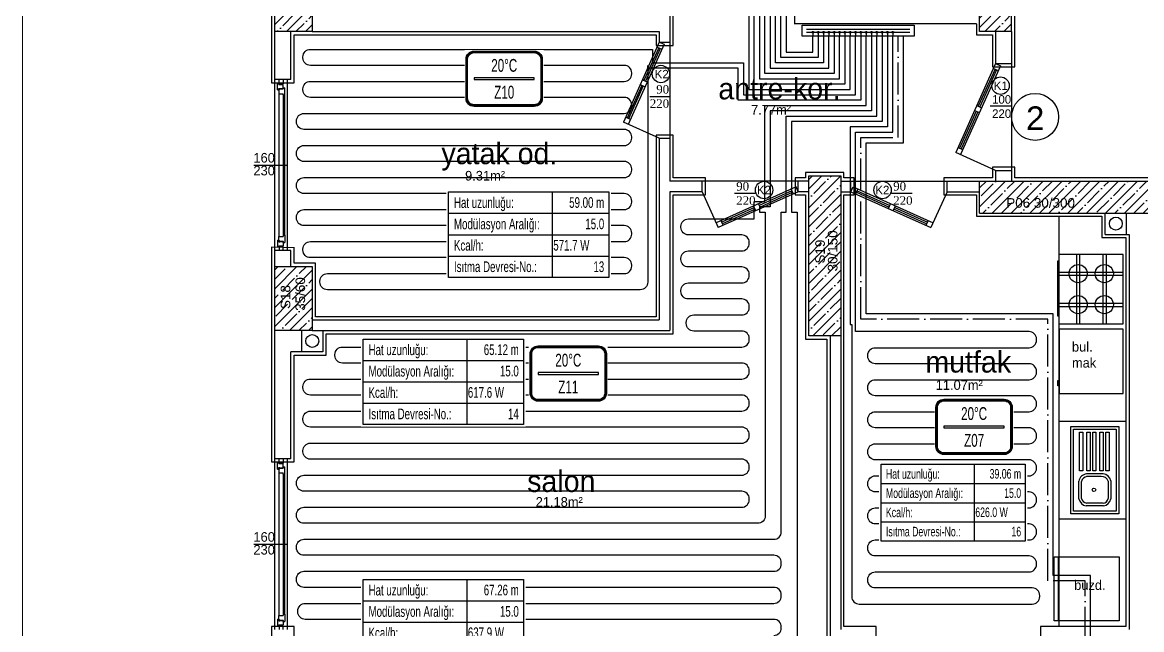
# Model space of a CAD drawing. Header units: centimetres. Extents: x 275281 to 287704, y -444050 to -441150.
# Drawn here: x 275281 to 276329, y -443426 to -442857 of the extents above; entities that cross this region are included whole.
import ezdxf
from ezdxf.enums import TextEntityAlignment as Align

# ---------------------------------------------------------------- set-up
doc = ezdxf.new("R2010")
doc.units = ezdxf.units.CM
doc.linetypes.add('ROTAS_ISITMA_DONUS', pattern=[40, 30, -5, 0, -5])
doc.layers.add('ANTED', color=144, linetype='CONTINUOUS', lineweight=0)
doc.layers.add('ROTAS-ISITMA-PEX', color=1, linetype='Continuous', lineweight=30)
for name, color, linetype in [('MKDU0', 50, 'CONTINUOUS'), ('ROTAS-ISITMA-DONUS-BORU', 30, 'ROTAS_ISITMA_DONUS'), ('ROTAS-ISITMA-ETIKET', 2, 'Continuous'), ('ROTAS-ISITMA-GIDIS-BORU', 10, 'Continuous'), ('ROTAS-ISITMA-KOLLEKTOR', 1, 'Continuous'), ('ROTAS-ISITMA-MAHAL-ETIKET', 2, 'Continuous')]:
    doc.layers.add(name, color=color, linetype=linetype)
doc.styles.add('arial_1_18', font='arial.ttf', dxfattribs={"height": 0.2})
doc.styles.add('ROTAS-YAZI', font='arial.ttf')
pattern_1 = [(45, (253867.256, -437638.89), (-8.838835, 8.838835), []), (45, (253876.095, -437638.89), (-8.838835, 8.838835), [15.625, -3.125, 0, -3.125])]

# ---------------------------------------------------------------- blocks, each defined once
blk = doc.blocks.new('ROTAS-YI-MAHAL')
at = {"color": 2, "extrusion": (0, 0, -1)}
for points in [[(35.7, -18.4), (35.7, 18.4, 0.414214), (28.2, 25.9), (-28.2, 25.9, 0.414214), (-35.7, 18.4), (-35.7, -18.4, 0.414214), (-28.2, -25.9), (28.2, -25.9, 0.414214)], [(34.2, -18.4), (34.2, 18.4, 0.414214), (28.2, 24.4), (-28.2, 24.4, 0.414214), (-34.2, 18.4), (-34.2, -18.4, 0.414214), (-28.2, -24.4), (28.2, -24.4, 0.414214)]]:
    blk.add_lwpolyline(points, format="xyb", close=True, dxfattribs=at)
at = {"color": 4, "extrusion": (0, 0, -1)}
for points in [[(35.2, -18.4), (35.2, 18.4, 0.414214), (28.2, 25.4), (-28.2, 25.4, 0.414214), (-35.2, 18.4), (-35.2, -18.4, 0.414214), (-28.2, -25.4), (28.2, -25.4, 0.414214)], [(34.7, -18.4), (34.7, 18.4, 0.414214), (28.2, 24.9), (-28.2, 24.9, 0.414214), (-34.7, 18.4), (-34.7, -18.4, 0.414214), (-28.2, -24.9), (28.2, -24.9, 0.414214)]]:
    blk.add_lwpolyline(points, format="xyb", close=True, dxfattribs=at)
at = {"color": 2, "extrusion": (0, 0, -1)}
blk.add_lwpolyline([(28.2, -0.8), (-28.2, -0.8), (-28.2, 0.8), (28.2, 0.8)], close=True, dxfattribs=at)
at = {"color": 4, "style": 'ROTAS-YAZI', "width": 0.65}
blk.add_attdef('DERECE', (-12.1, 6.5), '', height=12, dxfattribs=at)
at = {"color": 2, "style": 'ROTAS-YAZI', "width": 0.65, "flags": 1}
for tag in ['ALAN', 'MAHAL']:
    blk.add_attdef(tag, (0, 0), '', height=5, dxfattribs=at)
at = {"color": 1, "style": 'ROTAS-YAZI', "width": 0.65}
blk.add_attdef('NO', (-9.3, -18.6), '', height=12, dxfattribs=at)
blk = doc.blocks.new('ROTAS-YI-ETIKET')
at = {"color": 2}
for p, q in [((96.9, 0), (96.9, -80)), ((0, -20), (150, -20)), ((0, -40), (150, -40)), ((0, -60), (150, -60))]:
    blk.add_line(p, q, dxfattribs=at)
at = {"color": 2, "extrusion": (0, 0, -1)}
blk.add_lwpolyline([(-150, 0), (-150, -80), (0, -80), (0, 0)], close=True, dxfattribs=at)
at = {"color": 2, "style": 'ROTAS-YAZI', "width": 0.65}
for s, p in [('Hat uzunluğu:', (5, -10)), ('Modülasyon Aralığı:', (5, -30)), ('Kcal/h:', (5, -50)), ('Isıtma Devresi-No.:', (5, -70))]:
    blk.add_text(s, height=10, dxfattribs=at).set_placement(p, align=Align.MIDDLE_LEFT)
at = {"color": 2, "style": 'ROTAS-YAZI', "width": 0.65, "flags": 1}
for tag in ['ALAN', 'NO', 'DERECE', 'BORU', 'MAHAL']:
    blk.add_attdef(tag, (0, 0), '', height=5, dxfattribs=at)
at = {"color": 2, "style": 'ROTAS-YAZI', "width": 0.65}
for tag, p in [('UZ', (145.7, -14.9)), ('AR', (145.7, -34.9)), ('NO1', (145.7, -75))]:
    blk.add_attdef(tag, text='', height=10, dxfattribs=at).set_placement(p, align=Align.RIGHT)
blk.add_attdef('YER', (98, -54.9), '', height=10, dxfattribs=at)

msp = doc.modelspace()

# ---------------------------------------------------------------- hatches: boundary and pattern name
at = {"layer": 'MKDU0', "ltscale": 0.03}
h = msp.add_hatch(dxfattribs=at)
h.set_pattern_fill('ANSI35', color=8, scale=50, style=0)
h.set_pattern_definition(pattern_1)
h.paths.add_polyline_path([(276207.1, -442560.8), (276177.1, -442560.8), (276177.1, -442865.8), (276207.1, -442865.8)])
h.paths.add_polyline_path([(276199.9, -442837.2), (276199.9, -442768.2), (276186, -442768.2), (276186, -442837.2)], flags=24)
h = msp.add_hatch(dxfattribs=at)
h.set_pattern_fill('ANSI35', color=8, scale=50, style=0)
h.set_pattern_definition(pattern_1)
h.paths.add_polyline_path([(275552.1, -442805.8), (275517.1, -442805.8), (275517.1, -442865.8), (275552.1, -442865.8)])
h.paths.add_polyline_path([(275549, -442851.2), (275549, -442815), (275535, -442815), (275535, -442851.2)], flags=24)
h.paths.add_polyline_path([(275534.7, -442845.6), (275534.7, -442818.6), (275520.8, -442818.6), (275520.8, -442845.6)], flags=24)
h = msp.add_hatch(dxfattribs=at)
h.set_pattern_fill('ANSI35', color=8, scale=50, style=0)
h.set_pattern_definition(pattern_1)
h.paths.add_polyline_path([(276047.1, -443000.8), (276017.1, -443000.8), (276017.1, -443150.8), (276047.1, -443150.8)])
h.paths.add_polyline_path([(276046.5, -443092.8), (276046.5, -443049.6), (276032.5, -443049.6), (276032.5, -443092.8)], flags=24)
h.paths.add_polyline_path([(276034.7, -443085.3), (276034.7, -443058.3), (276020.7, -443058.3), (276020.7, -443085.3)], flags=24)
h = msp.add_hatch(dxfattribs=at)
h.set_pattern_fill('ANSI35', color=8, scale=50, style=0)
h.set_pattern_definition(pattern_1)
h.paths.add_polyline_path([(276477.1, -443035.8), (276477.1, -443005.8), (276177.1, -443005.8), (276177.1, -443035.8)])
h.paths.add_polyline_path([(276199.8, -443033.3), (276268.8, -443033.3), (276268.8, -443019.3), (276199.8, -443019.3)], flags=24)
h = msp.add_hatch(dxfattribs=at)
h.set_pattern_fill('ANSI35', color=8, scale=50, style=0)
h.set_pattern_definition(pattern_1)
h.paths.add_polyline_path([(275552.1, -443085.8), (275517.1, -443085.8), (275517.1, -443145.8), (275552.1, -443145.8)])
h.paths.add_polyline_path([(275548, -443129.7), (275548, -443093.5), (275534, -443093.5), (275534, -443129.7)], flags=24)
h.paths.add_polyline_path([(275534.1, -443127.9), (275534.1, -443100.9), (275520.1, -443100.9), (275520.1, -443127.9)], flags=24)

# ---------------------------------------------------------------- linework, layer by layer
at = {"layer": 'ANTED'}
msp.add_line((275280.8, -444049.6), (275280.8, -441149.6), dxfattribs=at)
at = {"layer": 'MKDU0', "color": 8, "ltscale": 0.03}
for p, q in [((275514.1, -442805.8), (275514.1, -442865.8)), ((276210.1, -442865.8), (276210.1, -442810.8)), ((276004.1, -442858.8), (276004.1, -442832.8)), ((275887.1, -442845.8), (275887.1, -442875.8)), ((275890.1, -442865.8), (275890.1, -442850.8)), ((276174.1, -442858.7), (276004.1, -442858.7)), ((276174.1, -442858.7), (276174.1, -442868.8)), ((275514.1, -442865.8), (275514.1, -442913.8)), ((275517.1, -442910.8), (275517.1, -442865.8)), ((275532.1, -442910.8), (275532.1, -442865.8)), ((275535.1, -442913.8), (275535.1, -442868.8)), ((275535.1, -442868.8), (275552.1, -442868.8)), ((275552.1, -442865.8), (275877.1, -442865.8)), ((275552.1, -442868.8), (275874.1, -442868.8)), ((275874.1, -442868.8), (275874.1, -442878.8)), ((275877.1, -442865.8), (275877.1, -442875.8)), ((275890.1, -442878.8), (275890.1, -442865.8)), ((276174.1, -442868.8), (276189.1, -442868.8)), ((276189.1, -442868.8), (276189.1, -442898.8)), ((276192.1, -442865.8), (276192.1, -442895.8)), ((276207.1, -442865.8), (276207.1, -442895.8)), ((276210.1, -442898.8), (276210.1, -442865.8)), ((275877.1, -442875.8), (275843.5, -442950.6)), ((275881.7, -442877.8), (275848, -442952.7)), ((275876.6, -442881), (275862.8, -442911.6)), ((275878, -442881.6), (275864.2, -442912.2)), ((275874.1, -442878.8), (275890.1, -442878.8)), ((275875.1, -442880.3), (275879.6, -442882.4)), ((275877.1, -442875.8), (275887.1, -442875.8)), ((275877.1, -442875.8), (275881.7, -442877.8)), ((275887.1, -442875.8), (275887.1, -442965.8)), ((276192.1, -442895.8), (276154.7, -442979)), ((276196.7, -442897.8), (276159.3, -442981)), ((276191.6, -442901), (276175.9, -442935.8)), ((276193, -442901.6), (276177.4, -442936.4)), ((276189.1, -442898.8), (276210.1, -442898.8)), ((276190.1, -442900.3), (276194.6, -442902.4)), ((276192.1, -442895.8), (276207.1, -442895.8)), ((276192.1, -442895.8), (276196.7, -442897.8)), ((276207.1, -442895.8), (276207.1, -442995.8)), ((275514.1, -442913.8), (275535.1, -442913.8)), ((275532.1, -442910.8), (275517.1, -442910.8)), ((275517.1, -443070.8), (275517.1, -442910.8)), ((275519.5, -442920.5), (275519.5, -442914.1)), ((275519.5, -442914.1), (275520.9, -442914.1)), ((275520.9, -442915.3), (275520.9, -442914.1)), ((275520.9, -442915.3), (275525.1, -442915.3)), ((275521.1, -442914.8), (275521.1, -442910.8)), ((275525.1, -442914.8), (275521.1, -442914.8)), ((275525.1, -442910.8), (275525.1, -442914.8)), ((275525.1, -442919.3), (275525.1, -442915.3)), ((275528.9, -443070.8), (275528.9, -442910.8)), ((275861.3, -442910.9), (275865.9, -442913)), ((275519.5, -442920.5), (275520.9, -442920.5)), ((275520.9, -442920.5), (275520.9, -442919)), ((275520.9, -442919), (275521.9, -442919)), ((275520.9, -442919.6), (275521.4, -442919.6)), ((275520.9, -442919.6), (275520.9, -442924)), ((275520.9, -442924), (275520.9, -443057.6)), ((275520.9, -442924), (275525.1, -442924)), ((275521.4, -442919.9), (275521.4, -442919.6)), ((275521.4, -442919.9), (275521.9, -442919.9)), ((275521.9, -442919.3), (275521.9, -442919)), ((275521.9, -442919.3), (275525.1, -442919.3)), ((275521.9, -442919.6), (275525.1, -442919.6)), ((275521.9, -442919.9), (275521.9, -442919.6)), ((275525.1, -442918.4), (275526.5, -442918.4)), ((275525.1, -442918.4), (275525.1, -442919.6)), ((275525.1, -442925.2), (275525.1, -442924)), ((275525.1, -442925.2), (275525.1, -443056.4)), ((275525.1, -442925.2), (275526.5, -442925.2)), ((275526.5, -442925.2), (275526.5, -442918.4)), ((275526.5, -443056.4), (275526.5, -442925.2)), ((275860.8, -442916.2), (275847, -442946.8)), ((275862.2, -442916.8), (275848.4, -442947.4)), ((275859.3, -442915.5), (275863.8, -442917.5)), ((275868.3, -442926.5), (275887.1, -442926.5)), ((276174.5, -442935.1), (276179, -442937.1)), ((276207.1, -442935.7), (276187.1, -442935.7)), ((275850.1, -442948.1), (275845.5, -442946.1)), ((276173.9, -442940.3), (276158.3, -442975.1)), ((276175.3, -442941), (276159.7, -442975.7)), ((276172.4, -442939.6), (276177, -442941.7)), ((275877.1, -442965.8), (275843.5, -442950.6)), ((275890.1, -442962.8), (275874.1, -442962.8)), ((275874.1, -442962.8), (275874.1, -443132.8)), ((275877.1, -442965.8), (275877.1, -443135.8)), ((275877.1, -442965.8), (275887.1, -442965.8)), ((275887.1, -442965.8), (275887.1, -443005.8)), ((275890.1, -443002.8), (275890.1, -442962.8)), ((276161.3, -442976.5), (276156.8, -442974.4)), ((276192.1, -442995.8), (276154.7, -442979)), ((275497.5, -442990.8), (275528.9, -442990.8)), ((276050.1, -442997.8), (276014.1, -442997.8)), ((276014.1, -442997.8), (276014.1, -443002.8)), ((276050.1, -443002.8), (276050.1, -442997.8)), ((276210.1, -442992.8), (276189.1, -442992.8)), ((276189.1, -442992.8), (276189.1, -443002.8)), ((276192.1, -442995.8), (276192.1, -443005.8)), ((276192.1, -442995.8), (276207.1, -442995.8)), ((276207.1, -442995.8), (276207.1, -443005.8)), ((276210.1, -443002.8), (276210.1, -442992.8)), ((275917.3, -443005.8), (275887.1, -443005.8)), ((275920.3, -443002.8), (275890.1, -443002.8)), ((275917.3, -443015.8), (275917.3, -443005.8)), ((276007.3, -443005.8), (275917.3, -443005.8)), ((275920.3, -443018.8), (275920.3, -443002.8)), ((276014.1, -443002.8), (276004.3, -443002.8)), ((276004.3, -443002.8), (276004.3, -443018.8)), ((276017.1, -443005.8), (276007.3, -443005.8)), ((276007.3, -443015.8), (276007.3, -443005.8)), ((276047.1, -443005.8), (276056.6, -443005.8)), ((276059.6, -443002.8), (276050.1, -443002.8)), ((276056.6, -443015.8), (276056.6, -443005.8)), ((276056.6, -443005.8), (276146.6, -443005.8)), ((276059.6, -443018.8), (276059.6, -443002.8)), ((276177.1, -443002.8), (276143.6, -443002.8)), ((276143.6, -443002.8), (276143.6, -443018.8)), ((276146.6, -443005.8), (276177.1, -443005.8)), ((276146.6, -443015.8), (276146.6, -443005.8)), ((276189.1, -443002.8), (276177.1, -443002.8)), ((276444.1, -443002.8), (276210.1, -443002.8)), ((275887.1, -443015.8), (275887.1, -443145.8)), ((275917.3, -443015.8), (275887.1, -443015.8)), ((275890.1, -443148.8), (275890.1, -443018.8)), ((275890.1, -443018.8), (275920.3, -443018.8)), ((275917.3, -443015.8), (275932.4, -443049.4)), ((276005.2, -443011.2), (275930.3, -443044.9)), ((276007.3, -443015.8), (275932.4, -443049.4)), ((275967, -443017.6), (275947.6, -443017.6)), ((276001.4, -443014.9), (275970.8, -443028.6)), ((276002.1, -443016.3), (275971.5, -443030.1)), ((276002.7, -443017.8), (276000.7, -443013.3)), ((276004.3, -443018.8), (276014.1, -443018.8)), ((276007.3, -443015.8), (276005.2, -443011.2)), ((276017.1, -443015.8), (276007.3, -443015.8)), ((276014.1, -443018.8), (276014.1, -443153.8)), ((276047.1, -443015.8), (276056.6, -443015.8)), ((276050.1, -443153.8), (276050.1, -443018.8)), ((276050.1, -443018.8), (276059.6, -443018.8)), ((276056.6, -443015.8), (276058.7, -443011.2)), ((276056.6, -443015.8), (276131.5, -443049.4)), ((276058.7, -443011.2), (276133.6, -443044.9)), ((276061.2, -443017.8), (276063.2, -443013.3)), ((276061.8, -443016.3), (276092.4, -443030.1)), ((276062.5, -443014.9), (276093.1, -443028.6)), ((276114, -443017.6), (276094.6, -443017.6)), ((276146.6, -443015.8), (276131.5, -443049.4)), ((276143.6, -443018.8), (276174.1, -443018.8)), ((276146.6, -443015.8), (276177.1, -443015.8)), ((276174.1, -443018.8), (276174.1, -443038.8)), ((275966.2, -443030.7), (275935.6, -443044.4)), ((275967.6, -443033.6), (275965.5, -443029.1)), ((275972.1, -443031.6), (275970.1, -443027)), ((276091.8, -443031.6), (276093.8, -443027)), ((276096.3, -443033.6), (276098.4, -443029.1)), ((276097.7, -443030.7), (276128.3, -443044.4)), ((275966.9, -443032.1), (275936.3, -443045.9)), ((276097, -443032.1), (276127.6, -443045.9)), ((276174.1, -443038.8), (276291.6, -443038.8)), ((276251.7, -443422.8), (276251.7, -443038.8)), ((276291.6, -443038.8), (276291.6, -443058.8)), ((276294.6, -443035.8), (276314.6, -443035.8)), ((276294.6, -443055.8), (276294.6, -443035.8)), ((276294.6, -443055.8), (276294.6, -443035.8)), ((276294.6, -443055.8), (276294.6, -443035.8)), ((276294.6, -443055.8), (276294.6, -443035.8)), ((276314.6, -443055.8), (276314.6, -443035.8)), ((275934.9, -443042.8), (275937, -443047.4)), ((276129, -443042.8), (276126.9, -443047.4)), ((275519.5, -443061.1), (275519.5, -443067.5)), ((275519.5, -443061.1), (275520.9, -443061.1)), ((275520.9, -443057.6), (275525.1, -443057.6)), ((275520.9, -443062), (275520.9, -443057.6)), ((275520.9, -443061.1), (275520.9, -443062.6)), ((275520.9, -443062), (275521.4, -443062)), ((275521.4, -443061.7), (275521.9, -443061.7)), ((275521.4, -443061.7), (275521.4, -443062)), ((275521.9, -443061.7), (275521.9, -443062)), ((275521.9, -443062), (275525.1, -443062)), ((275525.1, -443056.4), (275525.1, -443057.6)), ((275525.1, -443056.4), (275526.5, -443056.4)), ((275525.1, -443063.2), (275525.1, -443062)), ((275526.5, -443056.4), (275526.5, -443063.2)), ((276291.6, -443058.8), (276314.1, -443058.8)), ((276294.6, -443055.8), (276317.1, -443055.8)), ((276314.1, -443058.8), (276314.1, -443422.8)), ((276317.1, -443055.8), (276317.1, -443425.8)), ((275514.1, -443067.8), (275514.1, -443085.8)), ((275535.1, -443068.3), (275514.1, -443067.8)), ((275517.1, -443085.8), (275517.1, -443070.8)), ((275532.1, -443070.8), (275517.1, -443070.8)), ((275519.5, -443067.5), (275520.9, -443067.5)), ((275520.9, -443062.6), (275521.9, -443062.6)), ((275520.9, -443066.3), (275520.9, -443067.5)), ((275520.9, -443066.3), (275525.1, -443066.3)), ((275521.1, -443066.8), (275521.1, -443070.8)), ((275525.1, -443066.8), (275521.1, -443066.8)), ((275521.9, -443062.3), (275521.9, -443062.6)), ((275521.9, -443062.3), (275525.1, -443062.3)), ((275525.1, -443062.3), (275525.1, -443066.3)), ((275525.1, -443063.2), (275526.5, -443063.2)), ((275525.1, -443070.8), (275525.1, -443066.8)), ((275532.1, -443085.8), (275532.1, -443070.8)), ((275535.1, -443082.8), (275535.1, -443067.8)), ((275555.1, -443082.8), (275535.1, -443082.8)), ((275555.1, -443132.8), (275555.1, -443082.8)), ((276250.4, -443080.6), (276251.7, -443080.6)), ((276250.4, -443122.4), (276250.4, -443080.6)), ((276311.7, -443074.5), (276251.7, -443074.5)), ((276251.7, -443139.5), (276251.7, -443074.5)), ((276267.8, -443074.5), (276267.8, -443139.5)), ((276270.8, -443074.5), (276270.8, -443139.5)), ((276292.6, -443074.5), (276292.6, -443139.5)), ((276295.6, -443074.5), (276295.6, -443139.5)), ((276311.7, -443139.5), (276311.7, -443074.5)), ((275514.1, -443085.8), (275514.1, -443145.8)), ((276251.7, -443091), (276311.7, -443091)), ((276251.7, -443094), (276311.7, -443094)), ((276250.4, -443132.4), (276250.4, -443122.4)), ((276251.7, -443120.1), (276311.7, -443120.1)), ((276251.7, -443123.1), (276311.7, -443123.1)), ((275874.1, -443132.8), (275555.1, -443132.8)), ((276251.7, -443132.4), (276250.4, -443132.4)), ((275514.1, -443145.8), (275514.1, -443268.8)), ((275517.1, -443265.8), (275517.1, -443145.8)), ((275542.1, -443145.8), (275542.1, -443165.8)), ((275552.1, -443135.8), (275877.1, -443135.8)), ((275552.1, -443145.8), (275887.1, -443145.8)), ((275562.1, -443145.8), (275562.1, -443165.8)), ((276251.7, -443139.5), (276311.7, -443139.5)), ((276311.7, -443144.6), (276251.7, -443144.6)), ((276251.7, -443144.6), (276251.7, -443204.6)), ((276311.7, -443204.6), (276311.7, -443144.6)), ((275565.1, -443168.8), (275565.1, -443148.8)), ((275565.1, -443148.8), (275890.1, -443148.8)), ((276014.1, -443153.8), (276034.1, -443153.8)), ((276034.1, -443153.8), (276034.1, -443517.8)), ((276037.1, -443150.8), (276037.1, -443520.8)), ((276047.1, -443150.8), (276047.1, -443425.8)), ((276050.1, -443422.8), (276050.1, -443153.8)), ((275532.1, -443265.8), (275532.1, -443165.8)), ((275562.1, -443165.8), (275532.1, -443165.8)), ((275535.1, -443268.8), (275535.1, -443168.8)), ((275535.1, -443168.8), (275565.1, -443168.8)), ((276250.4, -443197.5), (276250.4, -443192.5)), ((276250.4, -443192.5), (276251.7, -443192.5)), ((276251.7, -443197.5), (276250.4, -443197.5)), ((276251.7, -443204.6), (276311.7, -443204.6)), ((276251.7, -443230.7), (276314.1, -443230.7)), ((276262.5, -443317.5), (276262.5, -443235.7)), ((276262.5, -443235.7), (276307.5, -443235.7)), ((276265, -443315), (276265, -443238.2)), ((276265, -443238.2), (276305, -443238.2)), ((276305, -443238.2), (276305, -443315)), ((276307.5, -443235.7), (276307.5, -443317.5)), ((276270.7, -443277), (276270.7, -443241)), ((276270.7, -443241), (276273.7, -443241)), ((276273.7, -443241), (276273.7, -443277)), ((276277.5, -443277), (276277.5, -443241)), ((276277.5, -443241), (276280.5, -443241)), ((276280.5, -443241), (276280.5, -443277)), ((276283, -443277), (276283, -443241)), ((276283, -443241), (276286, -443241)), ((276286, -443241), (276286, -443277)), ((276289.8, -443277), (276289.8, -443241)), ((276289.8, -443241), (276292.8, -443241)), ((276292.8, -443241), (276292.8, -443277)), ((276295.3, -443277), (276295.3, -443241)), ((276295.3, -443241), (276298.3, -443241)), ((276298.3, -443241), (276298.3, -443277)), ((275514.1, -443268.8), (275535.1, -443268.8)), ((275532.1, -443265.8), (275517.1, -443265.8)), ((275517.1, -443425.8), (275517.1, -443265.8)), ((275519.5, -443275.5), (275519.5, -443269.1)), ((275519.5, -443269.1), (275520.9, -443269.1)), ((275520.9, -443270.3), (275520.9, -443269.1)), ((275520.9, -443270.3), (275525.1, -443270.3)), ((275521.1, -443269.8), (275521.1, -443265.8)), ((275525.1, -443269.8), (275521.1, -443269.8)), ((275525.1, -443265.8), (275525.1, -443269.8)), ((275525.1, -443274.3), (275525.1, -443270.3)), ((275528.9, -443425.8), (275528.9, -443265.8)), ((275519.5, -443275.5), (275520.9, -443275.5)), ((275520.9, -443275.5), (275520.9, -443274)), ((275520.9, -443274), (275521.9, -443274)), ((275520.9, -443274.6), (275521.4, -443274.6)), ((275520.9, -443274.6), (275520.9, -443279)), ((275520.9, -443279), (275520.9, -443412.6)), ((275520.9, -443279), (275525.1, -443279)), ((275521.4, -443274.9), (275521.4, -443274.6)), ((275521.4, -443274.9), (275521.9, -443274.9)), ((275521.9, -443274.3), (275521.9, -443274)), ((275521.9, -443274.3), (275525.1, -443274.3)), ((275521.9, -443274.6), (275525.1, -443274.6)), ((275521.9, -443274.9), (275521.9, -443274.6)), ((275525.1, -443273.4), (275526.5, -443273.4)), ((275525.1, -443273.4), (275525.1, -443274.6)), ((275525.1, -443280.2), (275525.1, -443279)), ((275525.1, -443280.2), (275525.1, -443411.4)), ((275525.1, -443280.2), (275526.5, -443280.2)), ((275526.5, -443280.2), (275526.5, -443273.4)), ((275526.5, -443411.4), (275526.5, -443280.2)), ((276273.7, -443277), (276270.7, -443277)), ((276292.8, -443280), (276277.3, -443280)), ((276280.5, -443277), (276277.5, -443277)), ((276286, -443277), (276283, -443277)), ((276292.8, -443277), (276289.8, -443277)), ((276298.3, -443277), (276295.3, -443277)), ((276270, -443303.2), (276270, -443286.8)), ((276272.5, -443302.9), (276272.5, -443287.1)), ((276291, -443282.5), (276277.3, -443282.5)), ((276297.5, -443286.9), (276297.5, -443303.1)), ((276300, -443286.6), (276300, -443303.4)), ((276293.1, -443310), (276277, -443310)), ((276292.9, -443307.5), (276277.2, -443307.5)), ((276314.1, -443322.5), (276251.7, -443322.5)), ((276307.5, -443317.5), (276262.5, -443317.5)), ((276305, -443315), (276265, -443315)), ((275497.5, -443345.8), (275528.9, -443345.8)), ((276246.8, -443362.3), (276245.8, -443362.3)), ((276245.8, -443362.3), (276245.8, -443370.7)), ((276246.8, -443417.6), (276246.8, -443357.6)), ((276246.8, -443357.6), (276250.7, -443357.6)), ((276246.8, -443370.7), (276246.8, -443362.3)), ((276250.7, -443357.6), (276250.7, -443417.6)), ((276251.7, -443362.6), (276250.7, -443362.6)), ((276251.7, -443417.6), (276251.7, -443357.6)), ((276251.7, -443357.6), (276307.8, -443357.6)), ((276307.8, -443357.6), (276307.8, -443417.6)), ((276245.8, -443370.7), (276246.8, -443370.7)), ((275519.5, -443416.1), (275519.5, -443422.5)), ((275519.5, -443416.1), (275520.9, -443416.1)), ((275520.9, -443412.6), (275525.1, -443412.6)), ((275520.9, -443417), (275520.9, -443412.6)), ((275520.9, -443416.1), (275520.9, -443417.6)), ((275520.9, -443417), (275521.4, -443417)), ((275520.9, -443417.6), (275521.9, -443417.6)), ((275521.4, -443416.7), (275521.9, -443416.7)), ((275521.4, -443416.7), (275521.4, -443417)), ((275521.9, -443416.7), (275521.9, -443417)), ((275521.9, -443417), (275525.1, -443417)), ((275521.9, -443417.3), (275521.9, -443417.6)), ((275521.9, -443417.3), (275525.1, -443417.3)), ((275525.1, -443411.4), (275525.1, -443412.6)), ((275525.1, -443411.4), (275526.5, -443411.4)), ((275525.1, -443418.2), (275525.1, -443417)), ((275525.1, -443417.3), (275525.1, -443421.3)), ((275525.1, -443418.2), (275526.5, -443418.2)), ((275526.5, -443411.4), (275526.5, -443418.2)), ((276250.7, -443417.6), (276246.8, -443417.6)), ((276251.7, -443412.6), (276250.7, -443412.6)), ((276307.8, -443417.6), (276251.7, -443417.6)), ((275514.1, -443422.7), (275514.1, -443450.7)), ((275535.1, -443422.7), (275514.1, -443422.7)), ((275519.5, -443422.5), (275520.9, -443422.5)), ((275520.9, -443421.3), (275520.9, -443422.5)), ((275520.9, -443421.3), (275525.1, -443421.3)), ((275521.1, -443421.8), (275521.1, -443425.8)), ((275525.1, -443421.8), (275521.1, -443421.8)), ((275525.1, -443425.8), (275525.1, -443421.8)), ((275535.1, -443447.7), (275535.1, -443422.7)), ((276080.1, -443422.8), (276050.1, -443422.8)), ((276080.1, -443443.8), (276080.1, -443422.8)), ((276314.1, -443422.8), (276234.1, -443422.8)), ((276234.1, -443422.8), (276234.1, -443443.8))]:
    msp.add_line(p, q, dxfattribs=at)
for points in [[(276177.1, -442865.8), (276177.1, -442560.8)], [(276207.1, -442865.8), (276207.1, -442560.8)], [(275517.1, -442865.8), (275517.1, -442805.8)], [(275552.1, -442805.8), (275552.1, -442865.8)], [(275552.1, -442865.8), (275517.1, -442865.8)], [(276207.1, -442865.8), (276177.1, -442865.8)], [(276017.1, -443150.8), (276017.1, -443000.8)], [(276017.1, -443000.8), (276047.1, -443000.8)], [(276047.1, -443000.8), (276047.1, -443150.8)], [(276177.1, -443035.8), (276177.1, -443005.8)], [(276177.1, -443005.8), (276477.1, -443005.8)], [(276177.1, -443035.8), (276477.1, -443035.8)], [(275517.1, -443145.8), (275517.1, -443085.8)], [(275517.1, -443085.8), (275552.1, -443085.8)], [(275552.1, -443085.8), (275552.1, -443145.8)], [(275552.1, -443145.8), (275517.1, -443145.8)], [(276047.1, -443150.8), (276017.1, -443150.8)]]:
    msp.add_lwpolyline(points, dxfattribs=at)
for centre, radius in [((275878.7, -442905.6), 8.14), ((276196.7, -442916.5), 8.14), ((276229.1, -442945.8), 22), ((275975.3, -443014.2), 8.14), ((276086.2, -443014.2), 8.14), ((276304.7, -443045.6), 6.03), ((276269.4, -443092.5), 8.48), ((276293.9, -443092.5), 8.48), ((276269.4, -443121.5), 8.48), ((276293.9, -443121.5), 8.48), ((275552.2, -443155.6), 6.03), ((276284.2, -443294.9), 1.68)]:
    msp.add_circle(centre, radius, dxfattribs=at)
for centre, radius, start, end in [((276278.3, -443288.3), 8.38, 96.4155, 169.7181), ((276291.8, -443288.3), 8.38, 11.858, 83.5845), ((276278.3, -443288.3), 5.88, 96.4155, 167.7182), ((276291.8, -443288.3), 5.88, 14.1672, 97.6606), ((276278.3, -443301.7), 8.38, 190.2819, 261.0868), ((276278.3, -443301.7), 5.88, 192.2818, 259.3546), ((276291.8, -443301.7), 5.88, 280.6454, 345.8328), ((276291.8, -443301.7), 8.38, 278.9132, 348.142)]:
    msp.add_arc(centre, radius, start, end, dxfattribs=at)
at = {"layer": 'ROTAS-ISITMA-DONUS-BORU'}
msp.add_lwpolyline([(276279.8, -443633.2), (276275.9, -443635), (276275.9, -443380), (276240.9, -443380), (276240.9, -443135), (276065.9, -443135), (276065.9, -442965), (276100.9, -442965), (276100.9, -442870)], dxfattribs=at)
at = {"layer": 'ROTAS-ISITMA-GIDIS-BORU'}
msp.add_lwpolyline([(276279.8, -443633.2), (276285.9, -443635), (276285.9, -443630), (276280.9, -443630), (276280.9, -443375), (276245.9, -443375), (276245.9, -443130), (276070.9, -443130), (276070.9, -442970), (276105.9, -442970), (276105.9, -442870)], dxfattribs=at)
at = {"layer": 'ROTAS-ISITMA-KOLLEKTOR'}
for p, q in [((276014.9, -442863.5), (276111.9, -442863.5)), ((276014.9, -442866.5), (276111.9, -442866.5)), ((276020.9, -442866.5), (276020.9, -442870)), ((276025.9, -442866.5), (276025.9, -442870)), ((276030.9, -442866.5), (276030.9, -442870)), ((276035.9, -442866.5), (276035.9, -442870)), ((276040.9, -442866.5), (276040.9, -442870)), ((276045.9, -442866.5), (276045.9, -442870)), ((276050.9, -442866.5), (276050.9, -442870)), ((276055.9, -442866.5), (276055.9, -442870)), ((276060.9, -442866.5), (276060.9, -442870)), ((276065.9, -442866.5), (276065.9, -442870)), ((276070.9, -442866.5), (276070.9, -442870)), ((276075.9, -442866.5), (276075.9, -442870)), ((276080.9, -442866.5), (276080.9, -442870)), ((276085.9, -442866.5), (276085.9, -442870)), ((276090.9, -442866.5), (276090.9, -442870)), ((276095.9, -442866.5), (276095.9, -442870))]:
    msp.add_line(p, q, dxfattribs=at)
msp.add_lwpolyline([(276010.9, -442860), (276115.9, -442860), (276115.9, -442870), (276010.9, -442870)], close=True, dxfattribs=at)
for centre in [(276020.9, -442866.5), (276025.9, -442866.5), (276030.9, -442866.5), (276035.9, -442866.5), (276040.9, -442866.5), (276045.9, -442866.5), (276050.9, -442866.5), (276055.9, -442866.5), (276060.9, -442866.5), (276065.9, -442866.5), (276070.9, -442866.5), (276075.9, -442866.5), (276080.9, -442866.5), (276085.9, -442866.5), (276090.9, -442866.5), (276095.9, -442866.5)]:
    msp.add_circle(centre, 0.8, dxfattribs=at)
at = {"layer": 'ROTAS-ISITMA-PEX'}
for points in [[(275980.9, -442600), (275980.9, -442900), (276035.9, -442900), (276035.9, -442870)], [(276030.9, -442870), (276030.9, -442895), (275985.9, -442895), (275985.9, -442595)], [(275970.9, -442610), (275970.9, -442910), (276045.9, -442910), (276045.9, -442870)], [(276040.9, -442870), (276040.9, -442905), (275975.9, -442905), (275975.9, -442605)], [(276025.9, -442870), (276025.9, -442890), (275990.9, -442890), (275990.9, -442695)], [(275995.9, -442700), (275995.9, -442885), (276020.9, -442885), (276020.9, -442870)], [(276050.9, -442870), (276050.9, -442915), (275965.9, -442915), (275965.9, -442830)], [(275960.9, -442835), (275960.9, -442920), (276055.9, -442920), (276055.9, -442870)]]:
    msp.add_lwpolyline(points, dxfattribs=at)
for points in [[(276065.9, -442870), (276065.9, -442930), (275950.9, -442930), (275950.9, -442900), (275866.4, -442900), (275866.4, -442897.5), (275866.4, -443100.5, -0.414214), (275859.4, -443107.5), (275566.4, -443107.5, -0.414214), (275559.4, -443100.5), (275559.4, -443099.5, -0.414214), (275566.4, -443092.5), (275844.4, -443092.5, 0.414214), (275851.4, -443085.5), (275851.4, -443084.5, 0.414214), (275844.4, -443077.5), (275550.4, -443077.5, -0.414214), (275543.4, -443070.5), (275543.4, -443069.5, -0.414214), (275550.4, -443062.5), (275844.4, -443062.5, 0.414214), (275851.4, -443055.5), (275851.4, -443054.5, 0.414214), (275844.4, -443047.5), (275544.4, -443047.5, -0.414214), (275537.4, -443040.5), (275537.4, -443039.5, -0.414214), (275544.4, -443032.5), (275844.4, -443032.5, 0.414214), (275851.4, -443025.5), (275851.4, -443024.5, 0.414214), (275844.4, -443017.5), (275544.4, -443017.5, -0.414214), (275537.4, -443010.5), (275537.4, -443009.5, -0.414214), (275544.4, -443002.5), (275844.4, -443002.5, 0.414214), (275851.4, -442995.5), (275851.4, -442994.5, 0.414214), (275844.4, -442987.5), (275544.4, -442987.5, -0.414214), (275537.4, -442980.5), (275537.4, -442979.5, -0.414214), (275544.4, -442972.5), (275844.4, -442972.5, 0.414214), (275851.4, -442965.5), (275851.4, -442964.5, 0.414214), (275844.4, -442957.5), (275544.4, -442957.5, -0.414214), (275537.4, -442950.5), (275537.4, -442949.5, -0.414214), (275544.4, -442942.5), (275844.4, -442942.5, 0.414214), (275851.4, -442935.5), (275851.4, -442934.5, 0.414214), (275844.4, -442927.5), (275550.4, -442927.5, -0.414214), (275543.4, -442920.5), (275543.4, -442919.5, -0.414214), (275550.4, -442912.5), (275844.4, -442912.5, 0.414214), (275851.4, -442905.5), (275851.4, -442904.5, 0.414214), (275844.4, -442897.5), (275550.4, -442897.5, -0.414214), (275543.4, -442890.5), (275543.4, -442889.5, -0.414214), (275550.4, -442882.5), (275851.4, -442882.5), (275870.9, -442882.5), (275870.9, -442895), (275955.9, -442895), (275955.9, -442925), (276060.9, -442925), (276060.9, -442870)], [(276075.9, -442870), (276075.9, -442940), (275980.9, -442940), (275980.9, -443030), (275970.9, -443030), (275970.9, -443035), (275976.4, -443035), (275976.4, -443041.2), (275976.4, -443319.2, -0.414214), (275969.4, -443326.2), (275544.4, -443326.2, -0.414214), (275537.4, -443319.2), (275537.4, -443318.2, -0.414214), (275544.4, -443311.2), (275954.4, -443311.2, 0.414214), (275961.4, -443304.2), (275961.4, -443303.2, 0.414214), (275954.4, -443296.2), (275544.4, -443296.2, -0.414214), (275537.4, -443289.2), (275537.4, -443288.2, -0.414214), (275544.4, -443281.2), (275954.4, -443281.2, 0.414214), (275961.4, -443274.2), (275961.4, -443273.2, 0.414214), (275954.4, -443266.2), (275550.4, -443266.2, -0.414214), (275543.4, -443259.2), (275543.4, -443258.2, -0.414214), (275550.4, -443251.2), (275954.4, -443251.2, 0.414214), (275961.4, -443244.2), (275961.4, -443243.2, 0.414214), (275954.4, -443236.2), (275550.4, -443236.2, -0.414214), (275543.4, -443229.2), (275543.4, -443228.2, -0.414214), (275550.4, -443221.2), (275954.4, -443221.2, 0.414214), (275961.4, -443214.2), (275961.4, -443213.2, 0.414214), (275954.4, -443206.2), (275550.4, -443206.2, -0.414214), (275543.4, -443199.2), (275543.4, -443198.2, -0.414214), (275550.4, -443191.2), (275954.4, -443191.2, 0.414214), (275961.4, -443184.2), (275961.4, -443183.2, 0.414214), (275954.4, -443176.2), (275580.4, -443176.2, -0.414214), (275573.4, -443169.2), (275573.4, -443168.2, -0.414214), (275580.4, -443161.2), (275954.4, -443161.2, 0.414214), (275961.4, -443154.2), (275961.4, -443153.2, 0.414214), (275954.4, -443146.2), (275909.4, -443146.2, -0.414214), (275902.4, -443139.2), (275902.4, -443138.2, -0.414214), (275909.4, -443131.2), (275954.4, -443131.2, 0.414214), (275961.4, -443124.2), (275961.4, -443123.2, 0.414214), (275954.4, -443116.2), (275904.4, -443116.2, -0.414214), (275897.4, -443109.2), (275897.4, -443108.2, -0.414214), (275904.4, -443101.2), (275954.4, -443101.2, 0.414214), (275961.4, -443094.2), (275961.4, -443093.2, 0.414214), (275954.4, -443086.2), (275904.4, -443086.2, -0.414214), (275897.4, -443079.2), (275897.4, -443078.2, -0.414214), (275904.4, -443071.2), (275954.4, -443071.2, 0.414214), (275961.4, -443064.2), (275961.4, -443063.2, 0.414214), (275954.4, -443056.2), (275904.4, -443056.2, -0.414214), (275897.4, -443049.2), (275897.4, -443048.2, -0.414214), (275904.4, -443041.2), (275961.4, -443041.2), (275965.9, -443041.2), (275965.9, -443025), (275975.9, -443025), (275975.9, -442935), (276070.9, -442935), (276070.9, -442870)], [(275984.4, -443431.2, 0.414214), (275991.4, -443424.2), (275991.4, -443423.2, 0.414214), (275984.4, -443416.2), (275545.7, -443416.2, -0.414214), (275538.7, -443409.2), (275538.7, -443408.2, -0.414214), (275545.7, -443401.2), (275984.4, -443401.2, 0.414214), (275991.4, -443394.2), (275991.4, -443393.2, 0.414214), (275984.4, -443386.2), (275544.4, -443386.2, -0.414214), (275537.4, -443379.2), (275537.4, -443378.2, -0.414214), (275544.4, -443371.2), (275984.4, -443371.2, 0.414214), (275991.4, -443364.2), (275991.4, -443363.2, 0.414214), (275984.4, -443356.2), (275544.4, -443356.2, -0.414214), (275537.4, -443349.2), (275537.4, -443348.2, -0.414214), (275544.4, -443341.2), (275984.4, -443341.2, 0.414214), (275991.4, -443334.2), (275991.4, -443041.2), (275991.4, -443035), (275995.9, -443035), (275995.9, -442945), (276080.9, -442945), (276080.9, -442870)], [(276085.9, -442870), (276085.9, -442950), (276000.9, -442950), (276000.9, -443035), (276006.4, -443035), (276006.4, -443041.2), (276006.4, -443499.2, -0.414214)], [(276090.9, -442870), (276090.9, -442955), (276055.9, -442955), (276055.9, -443140), (276057.4, -443140), (276057.4, -443146.8), (276057.4, -443394.8, 0.414214), (276064.4, -443401.8), (276226.4, -443401.8, 0.414214), (276233.4, -443394.8), (276233.4, -443393.8, 0.414214), (276226.4, -443386.8), (276079.4, -443386.8, -0.414214), (276072.4, -443379.8), (276072.4, -443378.8, -0.414214), (276079.4, -443371.8), (276223.4, -443371.8, 0.414214), (276230.4, -443364.8), (276230.4, -443363.8, 0.414214), (276223.4, -443356.8), (276079.4, -443356.8, -0.414214), (276072.4, -443349.8), (276072.4, -443348.8, -0.414214), (276079.4, -443341.8), (276223.4, -443341.8, 0.414214), (276230.4, -443334.8), (276230.4, -443333.8, 0.414214), (276223.4, -443326.8), (276079.4, -443326.8, -0.414214), (276072.4, -443319.8), (276072.4, -443318.8, -0.414214), (276079.4, -443311.8), (276223.4, -443311.8, 0.414214), (276230.4, -443304.8), (276230.4, -443303.8, 0.414214), (276223.4, -443296.8), (276079.4, -443296.8, -0.414214), (276072.4, -443289.8), (276072.4, -443288.8, -0.414214), (276079.4, -443281.8), (276223.4, -443281.8, 0.414214), (276230.4, -443274.8), (276230.4, -443273.8, 0.414214), (276223.4, -443266.8), (276079.4, -443266.8, -0.414214), (276072.4, -443259.8), (276072.4, -443258.8, -0.414214), (276079.4, -443251.8), (276223.4, -443251.8, 0.414214), (276230.4, -443244.8), (276230.4, -443243.8, 0.414214), (276223.4, -443236.8), (276079.4, -443236.8, -0.414214), (276072.4, -443229.8), (276072.4, -443228.8, -0.414214), (276079.4, -443221.8), (276223.4, -443221.8, 0.414214), (276230.4, -443214.8), (276230.4, -443213.8, 0.414214), (276223.4, -443206.8), (276079.4, -443206.8, -0.414214), (276072.4, -443199.8), (276072.4, -443198.8, -0.414214), (276079.4, -443191.8), (276223.4, -443191.8, 0.414214), (276230.4, -443184.8), (276230.4, -443183.8, 0.414214), (276223.4, -443176.8), (276079.4, -443176.8, -0.414214), (276072.4, -443169.8), (276072.4, -443168.8, -0.414214), (276079.4, -443161.8), (276223.4, -443161.8, 0.414214), (276230.4, -443154.8), (276230.4, -443153.8, 0.414214), (276223.4, -443146.8), (276072.4, -443146.8), (276060.9, -443146.8), (276060.9, -442960), (276095.9, -442960), (276095.9, -442870)]]:
    msp.add_lwpolyline(points, format="xyb", dxfattribs=at)

# ---------------------------------------------------------------- texts
at = {"layer": 'MKDU0', "color": 8, "ltscale": 0.03, "style": 'arial_1_18'}
for s, height, p in [('2', 22, (276220.6, -442957.9)), ('P06 30/300', 9, (276202.1, -443030.8))]:
    msp.add_text(s, height=height, dxfattribs=at).set_placement(p)
at = {"layer": 'MKDU0', "color": 8, "ltscale": 0.03}
for s, p in [('160', (275497.1, -442988.5)), ('230', (275497.1, -443000.5)), ('160', (275497.1, -443343.5)), ('230', (275497.1, -443355.5))]:
    msp.add_text(s, height=9, dxfattribs=at).set_placement(p)
at = {"layer": 'MKDU0', "color": 8, "ltscale": 0.03, "style": 'arial_1_18'}
for s, p in [('S19', (276032.2, -443083)), ('30/150', (276044, -443090.4)), ('S18', (275531.6, -443125.6)), ('35/60', (275545.5, -443127.3))]:
    msp.add_text(s, height=9, rotation=90, dxfattribs=at).set_placement(p)
at = {"layer": 'MKDU0', "color": 8, "ltscale": 0.03, "char_height": 8}
for s, insert, width, attachment_point in [('K2', (275886, -442909.7), 23.892, 9), ('K1', (276203.5, -442912.6), 23.892, 3), ('{\\fTimes New Roman|b0|i0|c162|p18;90\\P220}', (275886.4, -442937.4), 23.511, 9), ('100\\P220', (276188.8, -442946.8), 23.511, 7), ('{\\fTimes New Roman|b0|i0|c162|p18;90\\P220}', (275949.2, -443006.7), 23.511, 1), ('{\\fTimes New Roman|b0|i0|c162|p18;90\\P220}', (276096.2, -443006.7), 23.511, 1), ('K2', (275968.6, -443010.2), 23.892, 1), ('K2', (276079.5, -443010.2), 23.892, 1)]:
    msp.add_mtext(s, dxfattribs=dict(at, insert=insert, width=width, attachment_point=attachment_point))
at = {"layer": 'MKDU0', "color": 8, "ltscale": 0.03}
for s, width, insert, char_height, attachment_point in [('antre-kor.', 237.649, (276046.9, -442909.3), 20, 3), ('7.77m²', 64.717, (275963.1, -442934.6), 9, 1), ('yatak od.', 237.649, (275781.7, -442970), 20, 3), ('9.31m²', 64.717, (275695.3, -442996.3), 9, 1), ('bul. mak', 34.815, (276263.6, -443180.6), 9, 7), ('mutfak', 237.649, (276206.6, -443165.1), 20, 3), ('11.07m²', 64.717, (276136, -443192.3), 9, 1), ('salon', 237.649, (275817.4, -443276.9), 20, 3), ('21.18m²', 64.717, (275761.4, -443301.7), 9, 1), ('buzd.', 34.815, (276295.1, -443379.6), 9, 3)]:
    msp.add_mtext_dynamic_manual_height_columns(s, width=width, gutter_width=45, heights=[0], dxfattribs=dict(at, insert=insert, char_height=char_height, attachment_point=attachment_point))

# ---------------------------------------------------------------- next in the draw order: wipeouts: each hides what was drawn before it
for points in [[(275694.9, -442937), (275768.9, -442937), (275768.9, -442883), (275694.9, -442883)], [(275677.9, -443098), (275831.9, -443098), (275831.9, -443014), (275677.9, -443014)], [(275754.9, -443213), (275828.9, -443213), (275828.9, -443159), (275754.9, -443159)], [(276134.9, -443263), (276208.9, -443263), (276208.9, -443209), (276134.9, -443209)], [(276082.9, -443345), (276221.9, -443345), (276221.9, -443269), (276082.9, -443269)], [(275597.9, -443460.8), (275751.9, -443460.8), (275751.9, -443376.8), (275597.9, -443376.8)]]:
    msp.add_wipeout(points)

# ---------------------------------------------------------------- next in the draw order: block references
at = {"layer": 'ROTAS-ISITMA-ETIKET'}
for p, values in [((275679.9, -443016), {'UZ': '59.00 m', 'AR': '15.0', 'NO1': '13', 'YER': '571.7 W'}), ((275599.9, -443378.8), {'UZ': '67.26 m', 'AR': '15.0', 'NO1': '15', 'YER': '637.9 W'})]:
    msp.add_blockref('ROTAS-YI-ETIKET', p, dxfattribs=at).add_auto_attribs(values)
at = {"layer": 'ROTAS-ISITMA-ETIKET', "xscale": 0.9, "yscale": 0.9}
msp.add_blockref('ROTAS-YI-ETIKET', (276084.9, -443271), dxfattribs=at).add_auto_attribs({'UZ': '39.06 m', 'AR': '15.0', 'NO1': '16', 'YER': '626.0 W'})
at = {"layer": 'ROTAS-ISITMA-MAHAL-ETIKET'}
for p, values in [((275731.9, -442910), {'DERECE': '20%%DC', 'NO': 'Z10'}), ((275791.9, -443186), {'DERECE': '20%%DC', 'NO': 'Z11'}), ((276171.9, -443236), {'DERECE': '20%%DC', 'NO': 'Z07'})]:
    msp.add_blockref('ROTAS-YI-MAHAL', p, dxfattribs=at).add_auto_attribs(values)

# ---------------------------------------------------------------- next in the draw order: wipeouts: each hides what was drawn before it
msp.add_wipeout([(275597.9, -443235.8), (275751.9, -443235.8), (275751.9, -443151.8), (275597.9, -443151.8)])

# ---------------------------------------------------------------- next in the draw order: block references
at = {"layer": 'ROTAS-ISITMA-ETIKET'}
msp.add_blockref('ROTAS-YI-ETIKET', (275599.9, -443153.8), dxfattribs=at).add_auto_attribs({'UZ': '65.12 m', 'AR': '15.0', 'NO1': '14', 'YER': '617.6 W'})

doc.saveas('drawing.dxf')
